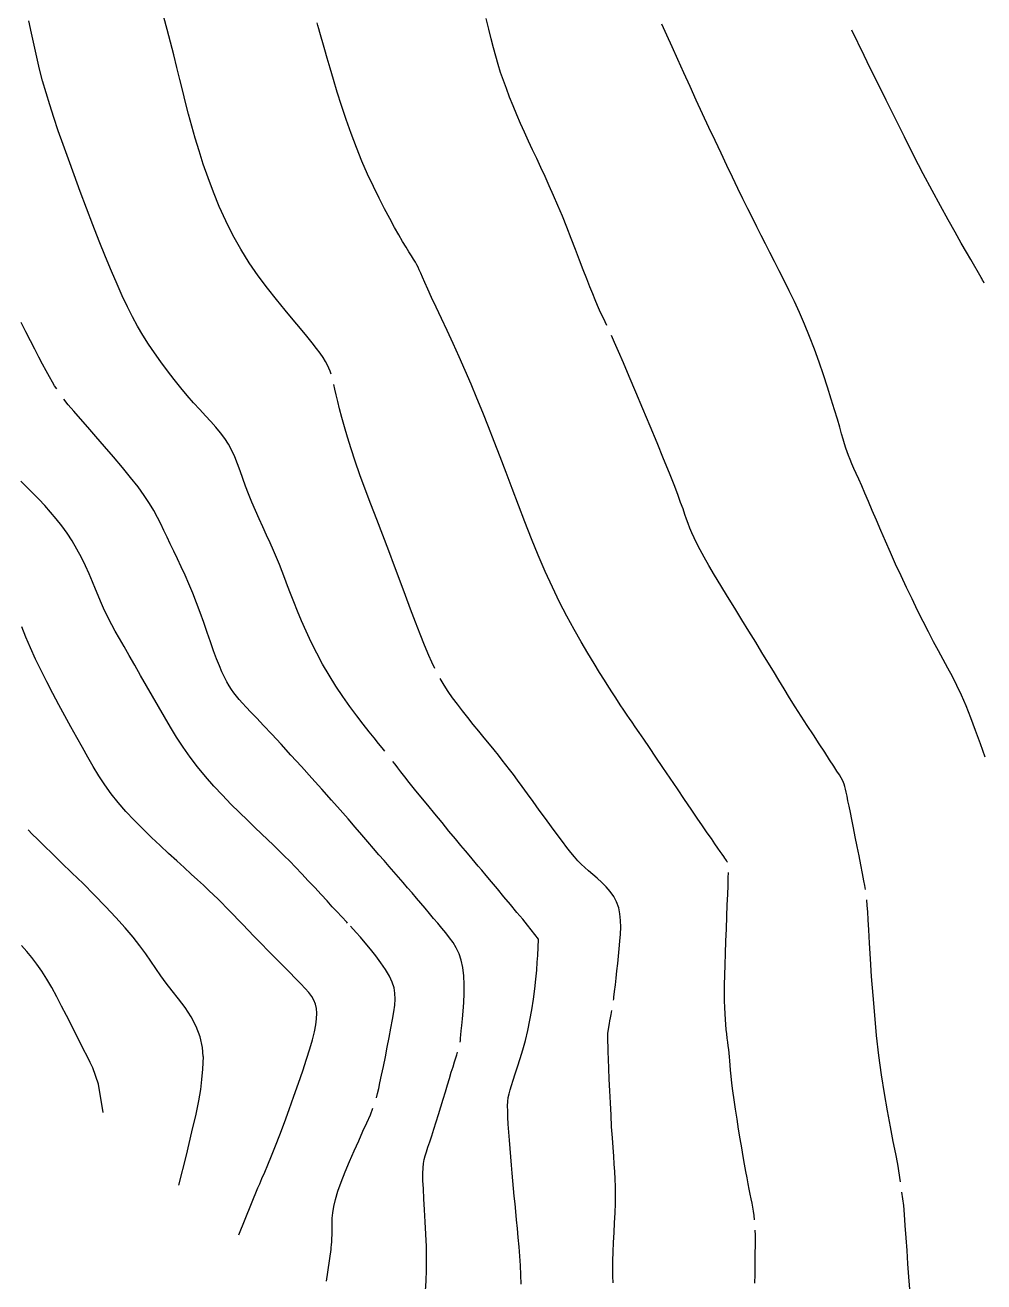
# Model space of a CAD drawing. Header units: millimetres. Extents: x 2235526 to 2245569, y 371981 to 382303.
# Drawn here: x 2243527.6 to 2243693.1, y 378847.6 to 379064.6 of the extents above; entities that cross this region are included whole.
import ezdxf

# ---------------------------------------------------------------- set-up
doc = ezdxf.new("R2010")
doc.units = ezdxf.units.MM
doc.linetypes.add('CONTI', pattern=[0])
for name, color, linetype, transparency in [('169', 10, 'CONTI', 0.7), ('171', 10, 'CONTI', 0.7), ('173', 10, 'CONTI', 0.7), ('175', 10, 'CONTI', 0.7), ('177', 10, 'CONTI', 0.7), ('179', 10, 'CONTI', 0.7), ('181', 10, 'CONTI', 0.7), ('183', 10, 'CONTI', 0.7), ('185', 10, 'CONTI', 0.7), ('187', 10, 'CONTI', 0.7), ('189', 10, 'CONTI', 0.7)]:
    doc.layers.add(name, color=color, linetype=linetype, transparency=transparency)

msp = doc.modelspace()

# ---------------------------------------------------------------- linework, layer by layer
at = {"layer": '169', "elevation": 169}
msp.add_lwpolyline([(2243541.04, 378876.8), (2243540.22, 378881.72), (2243539.28, 378884.51), (2243538.81, 378885.44), (2243538.27, 378886.51), (2243537.66, 378887.71), (2243537, 378889.03), (2243536.28, 378890.45), (2243535.52, 378891.98), (2243534.72, 378893.57), (2243533.88, 378895.2), (2243533.03, 378896.81), (2243532.17, 378898.38), (2243531.31, 378899.86), (2243530.45, 378901.23), (2243529.61, 378902.45), (2243528.75, 378903.57), (2243527.87, 378904.62), (2243526.92, 378905.66)], dxfattribs=at)
at = {"layer": '171', "elevation": 171}
msp.add_lwpolyline([(2243558.3, 378886.46), (2243558.21, 378888.01), (2243557.79, 378889.9), (2243557.1, 378891.68), (2243556.21, 378893.35), (2243555.18, 378894.93), (2243554.08, 378896.42), (2243552.98, 378897.82), (2243551.94, 378899.15), (2243551, 378900.43), (2243550.14, 378901.67), (2243549.29, 378902.92), (2243548.39, 378904.21), (2243547.39, 378905.58), (2243546.24, 378907.07), (2243544.87, 378908.7), (2243543.25, 378910.49), (2243541.44, 378912.41), (2243539.52, 378914.38), (2243537.57, 378916.34), (2243535.66, 378918.22), (2243533.87, 378919.95), (2243532.29, 378921.48), (2243530.84, 378922.88), (2243529.69, 378923.99), (2243528.79, 378924.88), (2243528.07, 378925.61)], dxfattribs=at)
at = {"layer": '171'}
msp.add_lwpolyline([(2243558.3, 378886.46), (2243558.17, 378884.3), (2243558.03, 378882.49), (2243557.83, 378880.76), (2243557.51, 378878.85), (2243557.02, 378876.51), (2243556.32, 378873.46), (2243555.36, 378869.46), (2243554.08, 378864.24)], dxfattribs=at)
at = {"layer": '173', "elevation": 173}
msp.add_lwpolyline([(2243564.44, 378855.68), (2243567.73, 378863.79), (2243568.07, 378864.52), (2243568.46, 378865.43), (2243568.93, 378866.52), (2243569.47, 378867.8), (2243570.08, 378869.3), (2243570.77, 378871.03), (2243571.52, 378872.98), (2243572.33, 378875.11), (2243573.16, 378877.35), (2243573.98, 378879.62), (2243574.77, 378881.87), (2243575.51, 378884.02), (2243576.17, 378886.01), (2243576.72, 378887.79), (2243577.17, 378889.36), (2243577.51, 378890.74), (2243577.75, 378891.95), (2243577.89, 378893.01), (2243577.93, 378893.94), (2243577.87, 378894.77), (2243577.71, 378895.5), (2243577.44, 378896.18), (2243577.07, 378896.84), (2243576.57, 378897.51), (2243575.94, 378898.24), (2243575.17, 378899.04), (2243574.26, 378899.97), (2243573.21, 378901.04), (2243572.04, 378902.22), (2243570.81, 378903.47), (2243569.55, 378904.75), (2243568.31, 378906.01), (2243567.14, 378907.21), (2243566.07, 378908.31), (2243565.13, 378909.28), (2243564.32, 378910.13), (2243563.58, 378910.89), (2243562.91, 378911.59), (2243562.25, 378912.27), (2243561.59, 378912.93), (2243560.89, 378913.63), (2243560.12, 378914.37), (2243559.28, 378915.17), (2243558.35, 378916.04), (2243557.34, 378916.98), (2243556.24, 378917.99), (2243555.04, 378919.09), (2243553.74, 378920.27), (2243552.35, 378921.54), (2243550.88, 378922.89), (2243549.38, 378924.31), (2243547.87, 378925.77), (2243546.39, 378927.27), (2243544.97, 378928.8), (2243543.65, 378930.33), (2243542.44, 378931.86), (2243541.34, 378933.39), (2243540.31, 378934.94), (2243539.34, 378936.53), (2243538.4, 378938.15), (2243537.46, 378939.83), (2243536.49, 378941.57), (2243535.49, 378943.39), (2243534.45, 378945.28), (2243533.4, 378947.21), (2243532.35, 378949.17), (2243531.33, 378951.15), (2243530.33, 378953.13), (2243529.39, 378955.09), (2243528.51, 378957.02), (2243527.71, 378958.89), (2243526.98, 378960.66)], dxfattribs=at)
at = {"layer": '175', "elevation": 175}
for points in [[(2243583.24, 378909.51), (2243583.1, 378909.66), (2243581.37, 378911.52), (2243580.6, 378912.35), (2243579.69, 378913.35), (2243578.67, 378914.46), (2243577.57, 378915.64), (2243576.45, 378916.84), (2243575.33, 378918.03), (2243574.25, 378919.16), (2243573.25, 378920.19), (2243572.3, 378921.15), (2243571.37, 378922.08), (2243570.43, 378922.99), (2243569.44, 378923.94), (2243568.39, 378924.95), (2243567.23, 378926.05), (2243565.95, 378927.28), (2243564.56, 378928.62), (2243563.11, 378930.06), (2243561.63, 378931.58), (2243560.15, 378933.17), (2243558.7, 378934.81), (2243557.32, 378936.48), (2243556.04, 378938.17), (2243554.85, 378939.88), (2243553.72, 378941.61), (2243552.65, 378943.35), (2243551.61, 378945.12), (2243550.59, 378946.89), (2243549.57, 378948.69), (2243548.54, 378950.5), (2243547.51, 378952.29), (2243546.5, 378954.03), (2243545.54, 378955.7), (2243544.65, 378957.26), (2243543.84, 378958.68), (2243543.14, 378959.93), (2243542.56, 378961), (2243542.07, 378961.91), (2243541.66, 378962.72), (2243541.3, 378963.5), (2243540.95, 378964.28), (2243540.59, 378965.12), (2243540.19, 378966.09), (2243539.74, 378967.2), (2243539.21, 378968.45), (2243538.63, 378969.8), (2243537.98, 378971.21), (2243537.28, 378972.65), (2243536.52, 378974.1), (2243535.7, 378975.5), (2243534.83, 378976.84), (2243533.91, 378978.11), (2243532.96, 378979.33), (2243531.97, 378980.5), (2243530.96, 378981.62), (2243529.93, 378982.7), (2243528.9, 378983.76), (2243527.87, 378984.79), (2243526.82, 378985.84)], [(2243588.22, 378879.33), (2243588.42, 378880.09), (2243588.62, 378880.94), (2243588.83, 378881.91), (2243589.12, 378883.25), (2243589.43, 378884.77), (2243589.76, 378886.4), (2243590.1, 378888.09), (2243590.42, 378889.77), (2243590.73, 378891.38), (2243591, 378892.87), (2243591.23, 378894.18), (2243591.39, 378895.35), (2243591.46, 378896.4), (2243591.42, 378897.4), (2243591.26, 378898.36), (2243590.94, 378899.34), (2243590.46, 378900.38), (2243589.8, 378901.5), (2243589, 378902.68), (2243588.11, 378903.87), (2243587.19, 378905.02), (2243586.28, 378906.11), (2243585.45, 378907.08), (2243584.73, 378907.89), (2243583.73, 378908.98)], [(2243579.61, 378847.67), (2243580.39, 378853.14), (2243580.43, 378853.52), (2243580.47, 378853.97), (2243580.51, 378854.49), (2243580.54, 378855.05), (2243580.56, 378855.66), (2243580.57, 378856.31), (2243580.56, 378856.99), (2243580.56, 378857.74), (2243580.59, 378858.57), (2243580.68, 378859.5), (2243580.85, 378860.57), (2243581.13, 378861.79), (2243581.55, 378863.2), (2243582.12, 378864.8), (2243582.8, 378866.54), (2243583.57, 378868.35), (2243584.37, 378870.17), (2243585.16, 378871.93), (2243585.9, 378873.56), (2243586.55, 378875), (2243587.17, 378876.41), (2243587.63, 378877.57)]]:
    msp.add_lwpolyline(points, dxfattribs=at)
at = {"layer": '177', "elevation": 177}
for points in [[(2243533.02, 379001.75), (2243532.67, 379002.31), (2243532.31, 379002.9), (2243531.78, 379003.83), (2243531.2, 379004.86), (2243530.58, 379006), (2243529.92, 379007.24), (2243529.22, 379008.59), (2243528.48, 379010.04), (2243527.7, 379011.6), (2243526.88, 379013.25)], [(2243602.68, 378888.98), (2243602.71, 378889.27), (2243602.75, 378889.67), (2243602.8, 378890.21), (2243602.87, 378890.92), (2243602.96, 378891.83), (2243603.07, 378892.99), (2243603.19, 378894.33), (2243603.3, 378895.81), (2243603.37, 378897.36), (2243603.38, 378898.92), (2243603.32, 378900.43), (2243603.15, 378901.84), (2243602.87, 378903.1), (2243602.48, 378904.21), (2243602.01, 378905.22), (2243601.46, 378906.14), (2243600.85, 378907), (2243600.19, 378907.82), (2243599.51, 378908.64), (2243598.81, 378909.48), (2243598.1, 378910.33), (2243597.37, 378911.19), (2243596.64, 378912.07), (2243595.89, 378912.95), (2243595.14, 378913.84), (2243594.38, 378914.73), (2243593.61, 378915.62), (2243592.84, 378916.52), (2243592.04, 378917.43), (2243591.23, 378918.36), (2243590.4, 378919.31), (2243589.54, 378920.3), (2243588.65, 378921.33), (2243587.73, 378922.41), (2243586.75, 378923.54), (2243585.71, 378924.76), (2243584.57, 378926.08), (2243583.33, 378927.51), (2243581.97, 378929.06), (2243580.47, 378930.77), (2243578.82, 378932.62), (2243577.06, 378934.57), (2243575.26, 378936.56), (2243573.47, 378938.52), (2243571.75, 378940.4), (2243570.15, 378942.14), (2243568.74, 378943.66), (2243567.55, 378944.92), (2243566.56, 378945.96), (2243565.75, 378946.81), (2243565.08, 378947.52), (2243564.52, 378948.14), (2243564.05, 378948.7), (2243563.61, 378949.25), (2243563.2, 378949.83), (2243562.8, 378950.46), (2243562.39, 378951.17), (2243561.98, 378951.97), (2243561.56, 378952.89), (2243561.11, 378953.95), (2243560.63, 378955.16), (2243560.12, 378956.55), (2243559.58, 378958.07), (2243559, 378959.7), (2243558.41, 378961.4), (2243557.79, 378963.12), (2243557.15, 378964.84), (2243556.5, 378966.51), (2243555.84, 378968.1), (2243555.18, 378969.62), (2243554.52, 378971.06), (2243553.87, 378972.43), (2243553.24, 378973.74), (2243552.64, 378974.98), (2243552.07, 378976.17), (2243551.53, 378977.31), (2243550.99, 378978.43), (2243550.42, 378979.56), (2243549.78, 378980.74), (2243549.03, 378981.98), (2243548.14, 378983.33), (2243547.07, 378984.82), (2243545.79, 378986.45), (2243544.37, 378988.2), (2243542.85, 378990), (2243541.3, 378991.79), (2243539.79, 378993.52), (2243538.37, 378995.13), (2243537.11, 378996.57), (2243535.96, 378997.91), (2243535.02, 378999.03), (2243534.26, 378999.99)], [(2243596.68, 378846.01), (2243596.79, 378847.73), (2243596.85, 378849.6), (2243596.88, 378851.6), (2243596.84, 378853.68), (2243596.76, 378855.81), (2243596.66, 378857.93), (2243596.54, 378859.98), (2243596.42, 378861.89), (2243596.32, 378863.61), (2243596.26, 378865.09), (2243596.24, 378866.28), (2243596.27, 378867.24), (2243596.35, 378868.02), (2243596.47, 378868.7), (2243596.64, 378869.35), (2243596.86, 378870.02), (2243597.12, 378870.8), (2243597.42, 378871.72), (2243597.77, 378872.78), (2243598.14, 378873.95), (2243598.53, 378875.2), (2243598.93, 378876.49), (2243599.33, 378877.8), (2243599.73, 378879.1), (2243600.12, 378880.36), (2243600.48, 378881.56), (2243600.83, 378882.7), (2243601.15, 378883.75), (2243601.45, 378884.71), (2243601.7, 378885.55), (2243601.93, 378886.26), (2243602.09, 378886.79), (2243602.23, 378887.22)]]:
    msp.add_lwpolyline(points, dxfattribs=at)
at = {"layer": '179', "elevation": 179}
for points in [[(2243589.65, 378939.2), (2243589.19, 378939.77), (2243588.59, 378940.51), (2243587.81, 378941.48), (2243586.94, 378942.57), (2243585.93, 378943.85), (2243584.82, 378945.31), (2243583.63, 378946.92), (2243582.42, 378948.64), (2243581.21, 378950.45), (2243580.04, 378952.32), (2243578.94, 378954.23), (2243577.92, 378956.15), (2243576.97, 378958.05), (2243576.11, 378959.91), (2243575.31, 378961.7), (2243574.6, 378963.4), (2243573.96, 378964.99), (2243573.38, 378966.44), (2243572.87, 378967.77), (2243572.39, 378969.03), (2243571.92, 378970.24), (2243571.46, 378971.42), (2243570.97, 378972.62), (2243570.45, 378973.86), (2243569.87, 378975.16), (2243569.26, 378976.52), (2243568.62, 378977.92), (2243567.97, 378979.34), (2243567.33, 378980.77), (2243566.72, 378982.2), (2243566.15, 378983.61), (2243565.64, 378984.98), (2243565.16, 378986.3), (2243564.71, 378987.59), (2243564.25, 378988.82), (2243563.77, 378990.01), (2243563.26, 378991.13), (2243562.68, 378992.2), (2243562.03, 378993.21), (2243561.3, 378994.19), (2243560.5, 378995.15), (2243559.63, 378996.12), (2243558.7, 378997.13), (2243557.71, 378998.2), (2243556.66, 378999.36), (2243555.57, 379000.62), (2243554.44, 379001.97), (2243553.29, 379003.4), (2243552.15, 379004.89), (2243551.02, 379006.42), (2243549.93, 379007.96), (2243548.89, 379009.5), (2243547.92, 379011.04), (2243547, 379012.6), (2243546.11, 379014.22), (2243545.24, 379015.94), (2243544.35, 379017.8), (2243543.44, 379019.84), (2243542.48, 379022.09), (2243541.45, 379024.59), (2243540.38, 379027.27), (2243539.29, 379030.09), (2243538.18, 379032.98), (2243537.1, 379035.87), (2243536.05, 379038.7), (2243535.06, 379041.41), (2243534.14, 379043.95), (2243533.3, 379046.34), (2243532.53, 379048.61), (2243531.83, 379050.78), (2243531.18, 379052.87), (2243530.6, 379054.93), (2243530.07, 379056.98), (2243529.58, 379059.03), (2243529.13, 379061.11), (2243528.68, 379063.2), (2243528.22, 379065.32)], [(2243613.2, 378847.19), (2243613.16, 378848.77), (2243613.09, 378850.38), (2243612.98, 378852), (2243612.85, 378853.63), (2243612.71, 378855.22), (2243612.57, 378856.78), (2243612.42, 378858.28), (2243612.28, 378859.7), (2243612.15, 378861.06), (2243612.03, 378862.39), (2243611.91, 378863.69), (2243611.79, 378865), (2243611.67, 378866.33), (2243611.55, 378867.71), (2243611.42, 378869.13), (2243611.3, 378870.59), (2243611.18, 378872.04), (2243611.07, 378873.44), (2243610.98, 378874.77), (2243610.92, 378875.98), (2243610.88, 378877.04), (2243610.87, 378877.94), (2243610.91, 378878.7), (2243610.98, 378879.38), (2243611.11, 378880.03), (2243611.29, 378880.72), (2243611.52, 378881.48), (2243611.82, 378882.39), (2243612.18, 378883.46), (2243612.59, 378884.71), (2243613.03, 378886.11), (2243613.48, 378887.63), (2243613.93, 378889.26), (2243614.35, 378890.97), (2243614.73, 378892.74), (2243615.06, 378894.56), (2243615.34, 378896.37), (2243615.56, 378898.14), (2243615.74, 378899.82), (2243615.89, 378901.37), (2243616, 378902.75), (2243616.08, 378903.9), (2243616.22, 378906.72), (2243614.32, 378909.14), (2243613.47, 378910.17), (2243612.47, 378911.37), (2243611.37, 378912.7), (2243610.23, 378914.06), (2243609.12, 378915.41), (2243608.07, 378916.66), (2243607.16, 378917.75), (2243606.42, 378918.64), (2243605.81, 378919.37), (2243605.28, 378920), (2243604.76, 378920.61), (2243604.22, 378921.26), (2243603.59, 378922.01), (2243602.81, 378922.94), (2243601.86, 378924.09), (2243600.75, 378925.41), (2243599.56, 378926.86), (2243598.31, 378928.37), (2243597.07, 378929.87), (2243595.89, 378931.32), (2243594.82, 378932.64), (2243593.89, 378933.8), (2243593.1, 378934.79), (2243592.44, 378935.63), (2243591.89, 378936.34), (2243591.43, 378936.94), (2243591.04, 378937.44)]]:
    msp.add_lwpolyline(points, dxfattribs=at)
at = {"layer": '181', "elevation": 181}
for points in [[(2243580.4, 379004.28), (2243580.22, 379004.82), (2243580.01, 379005.34), (2243579.77, 379005.87), (2243579.44, 379006.49), (2243579.03, 379007.17), (2243578.52, 379007.91), (2243577.89, 379008.76), (2243577.13, 379009.74), (2243576.22, 379010.86), (2243575.14, 379012.16), (2243573.87, 379013.66), (2243572.46, 379015.34), (2243570.95, 379017.18), (2243569.39, 379019.17), (2243567.81, 379021.3), (2243566.26, 379023.54), (2243564.8, 379025.87), (2243563.45, 379028.29), (2243562.21, 379030.75), (2243561.09, 379033.24), (2243560.08, 379035.73), (2243559.16, 379038.18), (2243558.33, 379040.57), (2243557.6, 379042.86), (2243556.94, 379045.05), (2243556.34, 379047.15), (2243555.8, 379049.18), (2243555.28, 379051.19), (2243554.78, 379053.18), (2243554.28, 379055.21), (2243553.77, 379057.28), (2243553.22, 379059.43), (2243552.66, 379061.61), (2243552.09, 379063.79), (2243551.53, 379065.92)], [(2243598.31, 378953.5), (2243597.79, 378954.57), (2243597.27, 378955.75), (2243596.54, 378957.48), (2243595.78, 378959.39), (2243594.98, 378961.47), (2243594.13, 378963.71), (2243593.25, 378966.08), (2243592.32, 378968.56), (2243591.35, 378971.14), (2243590.34, 378973.8), (2243589.3, 378976.49), (2243588.27, 378979.19), (2243587.26, 378981.85), (2243586.29, 378984.44), (2243585.38, 378986.92), (2243584.56, 378989.26), (2243583.84, 378991.42), (2243583.22, 378993.4), (2243582.69, 378995.2), (2243582.24, 378996.84), (2243581.86, 378998.3), (2243581.54, 378999.61), (2243581.27, 379000.75), (2243581.05, 379001.69), (2243580.87, 379002.52)], [(2243629.14, 378896.2), (2243629.18, 378896.45), (2243629.21, 378896.71), (2243629.34, 378897.73), (2243629.48, 378898.84), (2243629.61, 378900.02), (2243629.74, 378901.26), (2243629.88, 378902.53), (2243630.01, 378903.81), (2243630.14, 378905.1), (2243630.26, 378906.37), (2243630.35, 378907.61), (2243630.4, 378908.82), (2243630.38, 378909.99), (2243630.27, 378911.11), (2243630.05, 378912.17), (2243629.69, 378913.18), (2243629.2, 378914.11), (2243628.58, 378914.99), (2243627.87, 378915.8), (2243627.11, 378916.55), (2243626.33, 378917.26), (2243625.56, 378917.92), (2243624.84, 378918.53), (2243624.19, 378919.11), (2243623.59, 378919.68), (2243623.01, 378920.28), (2243622.43, 378920.94), (2243621.81, 378921.69), (2243621.12, 378922.57), (2243620.34, 378923.6), (2243619.44, 378924.81), (2243618.45, 378926.15), (2243617.41, 378927.58), (2243616.34, 378929.04), (2243615.29, 378930.49), (2243614.29, 378931.86), (2243613.38, 378933.12), (2243612.57, 378934.22), (2243611.86, 378935.18), (2243611.2, 378936.05), (2243610.57, 378936.87), (2243609.93, 378937.67), (2243609.27, 378938.51), (2243608.53, 378939.41), (2243607.72, 378940.41), (2243606.83, 378941.49), (2243605.89, 378942.63), (2243604.94, 378943.81), (2243603.99, 378945), (2243603.06, 378946.17), (2243602.19, 378947.31), (2243601.38, 378948.41), (2243600.62, 378949.49), (2243599.91, 378950.59), (2243599.23, 378951.74)], [(2243629.07, 378847.39), (2243629.04, 378848.54), (2243629.03, 378849.81), (2243629.05, 378851.22), (2243629.1, 378852.76), (2243629.17, 378854.39), (2243629.26, 378856.08), (2243629.35, 378857.78), (2243629.42, 378859.46), (2243629.48, 378861.09), (2243629.51, 378862.61), (2243629.5, 378864.01), (2243629.46, 378865.32), (2243629.39, 378866.6), (2243629.29, 378867.9), (2243629.18, 378869.27), (2243629.07, 378870.77), (2243628.95, 378872.44), (2243628.83, 378874.32), (2243628.72, 378876.36), (2243628.61, 378878.46), (2243628.52, 378880.56), (2243628.43, 378882.57), (2243628.36, 378884.41), (2243628.3, 378886), (2243628.25, 378887.28), (2243628.22, 378888.27), (2243628.19, 378889.03), (2243628.18, 378889.58), (2243628.18, 378889.99), (2243628.18, 378890.28), (2243628.19, 378890.51), (2243628.45, 378892.19), (2243628.53, 378892.63), (2243628.63, 378893.14), (2243628.75, 378893.74), (2243628.87, 378894.44)]]:
    msp.add_lwpolyline(points, dxfattribs=at)
at = {"layer": '183', "elevation": 183}
for points in [[(2243648.81, 378920.04), (2243648.74, 378920.18), (2243648.65, 378920.33), (2243648.54, 378920.51), (2243648.38, 378920.74), (2243648.18, 378921.03), (2243647.91, 378921.4), (2243647.58, 378921.87), (2243647.16, 378922.48), (2243646.65, 378923.22), (2243646.05, 378924.1), (2243645.34, 378925.13), (2243644.53, 378926.31), (2243643.61, 378927.66), (2243642.58, 378929.18), (2243641.43, 378930.88), (2243640.2, 378932.69), (2243638.93, 378934.55), (2243637.67, 378936.41), (2243636.46, 378938.19), (2243635.35, 378939.83), (2243634.37, 378941.26), (2243633.56, 378942.45), (2243632.9, 378943.41), (2243632.36, 378944.2), (2243631.92, 378944.85), (2243631.53, 378945.42), (2243631.17, 378945.94), (2243630.81, 378946.47), (2243630.43, 378947.04), (2243630.01, 378947.69), (2243629.53, 378948.43), (2243628.98, 378949.28), (2243628.34, 378950.28), (2243627.61, 378951.45), (2243626.76, 378952.8), (2243625.8, 378954.36), (2243624.73, 378956.12), (2243623.57, 378958.07), (2243622.36, 378960.2), (2243621.12, 378962.49), (2243619.85, 378964.93), (2243618.6, 378967.51), (2243617.37, 378970.22), (2243616.17, 378973.02), (2243615, 378975.89), (2243613.86, 378978.78), (2243612.75, 378981.68), (2243611.67, 378984.54), (2243610.61, 378987.34), (2243609.58, 378990.04), (2243608.57, 378992.66), (2243607.58, 378995.21), (2243606.58, 378997.7), (2243605.58, 379000.14), (2243604.57, 379002.55), (2243603.55, 379004.93), (2243602.5, 379007.3), (2243601.45, 379009.62), (2243600.42, 379011.85), (2243599.45, 379013.94), (2243598.55, 379015.85), (2243597.75, 379017.55), (2243597.09, 379018.99), (2243596.56, 379020.14), (2243596.16, 379021.04), (2243595.86, 379021.75), (2243595.62, 379022.31), (2243595.4, 379022.77), (2243595.19, 379023.2), (2243594.95, 379023.65), (2243594.65, 379024.15), (2243594.28, 379024.74), (2243593.84, 379025.43), (2243593.34, 379026.25), (2243592.75, 379027.21), (2243592.09, 379028.34), (2243591.34, 379029.65), (2243590.51, 379031.16), (2243589.62, 379032.85), (2243588.67, 379034.71), (2243587.69, 379036.71), (2243586.7, 379038.85), (2243585.72, 379041.1), (2243584.77, 379043.44), (2243583.86, 379045.85), (2243583, 379048.28), (2243582.2, 379050.67), (2243581.46, 379052.98), (2243580.8, 379055.16), (2243580.21, 379057.14), (2243579.7, 379058.87), (2243579.29, 379060.33), (2243578.95, 379061.52), (2243578.67, 379062.49), (2243578.45, 379063.29), (2243578.28, 379063.94), (2243578.13, 379064.48), (2243578.01, 379064.97)], [(2243653.52, 378858.28), (2243653.44, 378859.04), (2243653.34, 378859.75), (2243653.22, 378860.45), (2243653.08, 378861.16), (2243652.93, 378861.91), (2243652.76, 378862.72), (2243652.59, 378863.56), (2243652.4, 378864.49), (2243652.21, 378865.52), (2243651.99, 378866.64), (2243651.77, 378867.87), (2243651.53, 378869.22), (2243651.28, 378870.69), (2243651.02, 378872.28), (2243650.75, 378873.96), (2243650.48, 378875.67), (2243650.23, 378877.36), (2243649.99, 378879), (2243649.78, 378880.53), (2243649.6, 378881.9), (2243649.46, 378883.09), (2243649.36, 378884.1), (2243649.28, 378884.98), (2243649.21, 378885.75), (2243649.16, 378886.43), (2243649.11, 378887.07), (2243649.04, 378887.69), (2243648.97, 378888.32), (2243648.89, 378888.98), (2243648.79, 378889.66), (2243648.7, 378890.39), (2243648.61, 378891.16), (2243648.53, 378891.99), (2243648.46, 378892.89), (2243648.4, 378893.87), (2243648.36, 378894.93), (2243648.34, 378896.11), (2243648.33, 378897.42), (2243648.34, 378898.88), (2243648.37, 378900.5), (2243648.42, 378902.3), (2243648.48, 378904.28), (2243648.56, 378906.39), (2243648.64, 378908.54), (2243648.72, 378910.66), (2243648.8, 378912.66), (2243648.87, 378914.47), (2243648.93, 378916.02), (2243648.96, 378917.32), (2243648.98, 378918.28)], [(2243653.56, 378847.36), (2243653.58, 378848.85), (2243653.6, 378850.26), (2243653.62, 378851.49), (2243653.63, 378852.64), (2243653.64, 378853.71), (2243653.64, 378854.72), (2243653.64, 378855.65), (2243653.62, 378856.52)]]:
    msp.add_lwpolyline(points, dxfattribs=at)
at = {"layer": '185', "elevation": 185}
for points in [[(2243627.99, 379012.72), (2243627.69, 379013.35), (2243627.41, 379013.96), (2243627.09, 379014.63), (2243626.76, 379015.37), (2243626.4, 379016.18), (2243626.01, 379017.11), (2243625.57, 379018.16), (2243625.09, 379019.36), (2243624.54, 379020.74), (2243623.94, 379022.3), (2243623.28, 379024.01), (2243622.57, 379025.84), (2243621.84, 379027.74), (2243621.09, 379029.66), (2243620.32, 379031.56), (2243619.56, 379033.41), (2243618.8, 379035.17), (2243618.06, 379036.84), (2243617.33, 379038.45), (2243616.61, 379040), (2243615.89, 379041.52), (2243615.18, 379043.03), (2243614.48, 379044.54), (2243613.79, 379046.06), (2243613.11, 379047.59), (2243612.45, 379049.11), (2243611.82, 379050.63), (2243611.21, 379052.13), (2243610.65, 379053.6), (2243610.14, 379055.03), (2243609.67, 379056.42), (2243609.24, 379057.8), (2243608.84, 379059.2), (2243608.44, 379060.66), (2243608.03, 379062.21), (2243607.6, 379063.89), (2243607.14, 379065.72)], [(2243672.65, 378915.29), (2243672.53, 378916.01), (2243672.38, 378916.82), (2243672.14, 378918.1), (2243671.86, 378919.57), (2243671.54, 378921.14), (2243671.22, 378922.77), (2243670.89, 378924.39), (2243670.58, 378925.95), (2243670.29, 378927.38), (2243670.04, 378928.64), (2243669.82, 378929.72), (2243669.63, 378930.65), (2243669.47, 378931.44), (2243669.33, 378932.1), (2243669.2, 378932.65), (2243669.09, 378933.1), (2243668.99, 378933.48), (2243668.86, 378933.82), (2243668.7, 378934.18), (2243668.47, 378934.59), (2243668.16, 378935.1), (2243667.73, 378935.77), (2243667.17, 378936.63), (2243666.45, 378937.72), (2243665.61, 378939.01), (2243664.66, 378940.45), (2243663.65, 378942), (2243662.61, 378943.62), (2243661.55, 378945.26), (2243660.53, 378946.88), (2243659.55, 378948.44), (2243658.61, 378949.96), (2243657.68, 378951.48), (2243656.75, 378953.01), (2243655.79, 378954.6), (2243654.78, 378956.26), (2243653.7, 378958.03), (2243652.53, 378959.91), (2243651.31, 378961.89), (2243650.07, 378963.89), (2243648.85, 378965.89), (2243647.67, 378967.81), (2243646.58, 378969.62), (2243645.61, 378971.27), (2243644.79, 378972.71), (2243644.1, 378973.97), (2243643.53, 378975.08), (2243643.06, 378976.05), (2243642.67, 378976.93), (2243642.33, 378977.73), (2243642.04, 378978.5), (2243641.76, 378979.27), (2243641.47, 378980.09), (2243641.15, 378981.03), (2243640.74, 378982.14), (2243640.24, 378983.51), (2243639.6, 378985.18), (2243638.8, 378987.22), (2243637.81, 378989.66), (2243636.69, 378992.42), (2243635.47, 378995.34), (2243634.23, 378998.32), (2243633.01, 379001.22), (2243631.88, 379003.91), (2243630.87, 379006.27), (2243630.03, 379008.21), (2243629.35, 379009.75), (2243628.81, 379010.96)], [(2243678.7, 378864.84), (2243678.25, 378867.9), (2243677.87, 378869.67), (2243677.43, 378871.82), (2243676.95, 378874.31), (2243676.43, 378877.08), (2243675.92, 378880.1), (2243675.43, 378883.31), (2243674.97, 378886.67), (2243674.58, 378890.13), (2243674.24, 378893.62), (2243673.96, 378897.03), (2243673.72, 378900.3), (2243673.53, 378903.34), (2243673.37, 378906.05), (2243673.24, 378908.36), (2243673.14, 378910.07), (2243673.06, 378911.45), (2243672.97, 378912.58), (2243672.89, 378913.53)], [(2243680.29, 378846.31), (2243680.14, 378848.44), (2243679.99, 378850.68), (2243679.83, 378852.96), (2243679.68, 378855.19), (2243679.53, 378857.29), (2243679.4, 378859.18), (2243679.29, 378860.77), (2243678.95, 378863.08)]]:
    msp.add_lwpolyline(points, dxfattribs=at)
at = {"layer": '187', "elevation": 187}
msp.add_lwpolyline([(2243693.31, 378938.19), (2243692.5, 378940.49), (2243691.67, 378942.77), (2243690.84, 378944.97), (2243690.03, 378947.01), (2243689.23, 378948.85), (2243688.45, 378950.52), (2243687.67, 378952.07), (2243686.89, 378953.56), (2243686.09, 378955.02), (2243685.27, 378956.52), (2243684.42, 378958.1), (2243683.52, 378959.8), (2243682.6, 378961.61), (2243681.65, 378963.51), (2243680.69, 378965.48), (2243679.73, 378967.48), (2243678.79, 378969.5), (2243677.86, 378971.52), (2243676.97, 378973.5), (2243676.12, 378975.44), (2243675.31, 378977.31), (2243674.55, 378979.1), (2243673.83, 378980.78), (2243673.17, 378982.34), (2243672.56, 378983.76), (2243672, 378985.03), (2243671.5, 378986.15), (2243671.06, 378987.15), (2243670.66, 378988.04), (2243670.31, 378988.84), (2243670, 378989.57), (2243669.73, 378990.25), (2243669.49, 378990.9), (2243669.27, 378991.55), (2243669.05, 378992.26), (2243668.8, 378993.07), (2243668.53, 378994.02), (2243668.2, 378995.16), (2243667.8, 378996.53), (2243667.31, 378998.16), (2243666.74, 379000.01), (2243666.1, 379002.04), (2243665.4, 379004.18), (2243664.64, 379006.39), (2243663.84, 379008.62), (2243663, 379010.81), (2243662.14, 379012.91), (2243661.26, 379014.93), (2243660.38, 379016.86), (2243659.49, 379018.71), (2243658.62, 379020.47), (2243657.77, 379022.16), (2243656.94, 379023.77), (2243656.15, 379025.3), (2243655.39, 379026.79), (2243654.64, 379028.27), (2243653.89, 379029.75), (2243653.12, 379031.28), (2243652.33, 379032.87), (2243651.5, 379034.56), (2243650.62, 379036.37), (2243649.69, 379038.3), (2243648.72, 379040.33), (2243647.72, 379042.45), (2243646.68, 379044.65), (2243645.62, 379046.92), (2243644.54, 379049.25), (2243643.45, 379051.62), (2243642.36, 379054), (2243641.28, 379056.34), (2243640.24, 379058.62), (2243639.25, 379060.8), (2243638.33, 379062.85), (2243637.48, 379064.71)], dxfattribs=at)
at = {"layer": '189', "elevation": 189}
msp.add_lwpolyline([(2243693.16, 379019.99), (2243693.01, 379020.29), (2243692.86, 379020.56), (2243692.73, 379020.81), (2243692.62, 379021.02), (2243690.85, 379024.09), (2243690.11, 379025.37), (2243689.2, 379026.94), (2243688.13, 379028.81), (2243686.93, 379030.95), (2243685.6, 379033.36), (2243684.16, 379036.02), (2243682.63, 379038.92), (2243681.02, 379042.03), (2243679.38, 379045.26), (2243677.75, 379048.5), (2243676.2, 379051.64), (2243674.76, 379054.56), (2243673.49, 379057.16), (2243672.44, 379059.32), (2243670.32, 379063.69)], dxfattribs=at)

doc.saveas('drawing.dxf')
